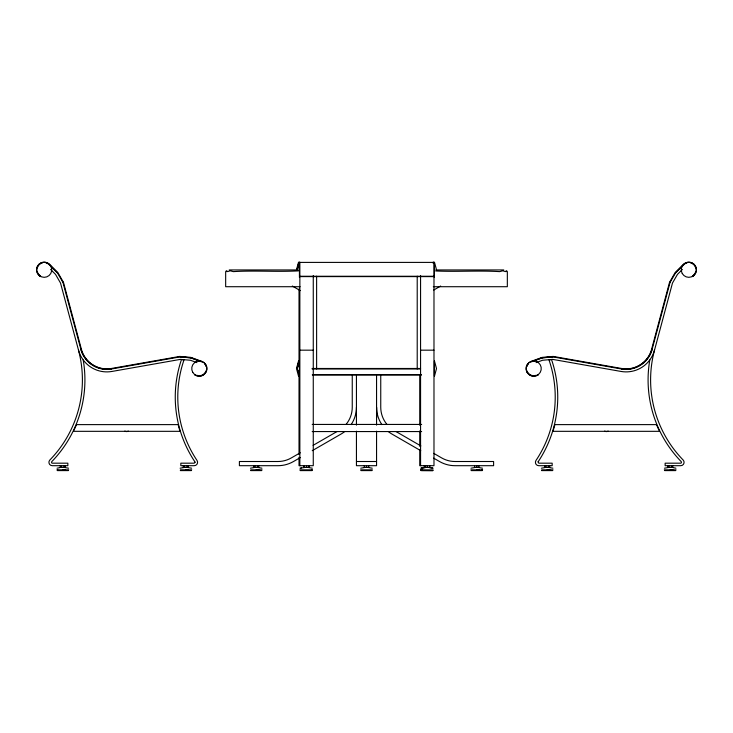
<?xml version="1.0" encoding="UTF-8"?>
<svg xmlns="http://www.w3.org/2000/svg" width="733" height="733" viewBox="0 0 733 733"><rect width="100%" height="100%" fill="white"/><g stroke="black" fill="none" stroke-linecap="round" stroke-linejoin="round"><path stroke-width="1.1" d="M376.56 417.874L376.56 407.264A31.015 31.015 0 0 0 381.875 424.627M296.499 269.771L298.459 262.46M296.92 269.771L298.597 263.504M297.341 269.771L299.302 262.46M298.459 361.259L296.499 368.58L298.459 375.892M296.92 368.58L298.597 362.304M299.302 361.259L297.341 368.58L299.302 375.892M434.541 375.892L436.501 368.58L434.541 361.259M532.103 361.387L541.44 357.988A4.618 4.618 0 0 1 542.612 357.731L552.123 356.898A4.609 4.609 0 0 1 553.323 356.953L621.492 368.974C634.888 371.063 648.302 362.523 652.068 349.494L669.989 282.617A4.618 4.618 0 0 1 670.438 281.536M649.786 359.995A117.362 117.362 0 0 0 681.342 461.763L681.415 462.844L680.746 463.183L665.152 463.183L665.152 465.693L680.746 465.693A3.353 3.353 0 0 0 683.147 460.003A114.852 114.852 0 0 1 654.514 350.172L672.408 283.305A2.107 2.107 0 0 1 672.619 282.791L677.384 274.527A2.144 2.144 0 0 1 677.539 274.298L682.386 269.442M194.932 374.572L194.758 375.049L196.673 375.745A7.623 7.623 0 0 0 206.449 371.182A7.623 7.623 0 0 0 201.887 361.406L191.02 357.457A1.512 1.512 0 0 0 190.635 357.365L179.997 356.44A1.512 1.512 0 0 0 179.612 356.449L111.416 368.479A26.324 26.324 0 0 1 81.418 349.357L63.505 282.48A1.503 1.503 0 0 0 63.35 282.123L58.017 272.868A1.512 1.512 0 0 0 57.77 272.566L49.587 264.384A7.623 7.623 0 0 0 38.803 264.384A7.623 7.623 0 0 0 38.803 275.168L40.242 276.607L40.599 276.259L39.161 274.811A7.128 7.128 0 0 1 37.31 271.622M200.402 361.406L200.576 360.92M670.09 282.37L675.423 273.125M57.064 468.204L59.987 467.581M180.098 468.204L184.157 467.48M250.429 468.204L254.498 467.48M299.962 468.204L304.864 467.48M300.805 468.204L301.455 467.791M360.746 468.204L364.805 467.48M420.687 468.204L424.746 467.48M421.521 468.121L422.171 467.7M421.521 468.295L425.58 467.572M470.98 468.204L475.048 467.48M682.991 265.282L675.835 272.438A3.335 3.335 0 0 0 675.542 272.768A4.563 4.563 0 0 0 675.212 273.272M675.588 272.914L683.77 264.741A7.128 7.128 0 0 1 686.958 262.89M541.385 468.204L545.444 467.48M664.428 468.204L668.487 467.48M226.497 271.622L227.093 271.201M433.734 290.039L440.661 286.035M300.255 452.774L291.349 457.914A26.828 26.828 0 0 1 277.935 461.506L239.398 461.506L239.398 465.693L277.935 465.693A31.015 31.015 0 0 0 293.447 461.543L300.374 457.548M313.11 445.343L336.859 431.636M312.24 450.694L340.927 434.128A31.015 31.015 0 0 0 344.51 431.71M531.278 361.882L542.154 357.924M536.07 362.615L542.292 360.352A2.107 2.107 0 0 1 542.832 360.233L552.343 359.399A2.098 2.098 0 0 1 552.884 359.427L621.062 371.448A29.338 29.338 0 0 0 654.496 350.145M62.562 281.536A4.618 4.618 0 0 1 63.02 282.654L80.932 349.494C84.698 362.523 98.112 371.063 111.508 368.974L179.695 356.944A4.609 4.609 0 0 1 180.877 356.898L190.388 357.731A4.618 4.618 0 0 1 191.56 357.988L200.897 361.387M542.411 357.869L553.048 356.934M298.45 270.88C276.689 272.053 254.791 270.312 233.296 271.622L230.189 270.789L227.578 271.622L226.369 270.789L225.663 271.622L225.663 286.713L300.09 286.713M299.018 262.405L433.982 262.405M229.237 269.946L298.249 269.946M435.878 269.946L503.763 269.946M299.852 276.259L433.982 276.259M299.852 276.607L433.982 276.607M433.304 286.713L507.337 286.713L507.337 271.622L506.631 270.789L505.422 271.622L502.811 270.789L499.704 271.622C478.576 270.358 457.062 271.943 435.668 270.972M299.852 350.172L313.266 350.172M420.568 350.172L433.982 350.172M312.148 368.479L420.568 368.479M312.148 368.974L420.568 368.974M312.359 374.572L421.484 374.572M312.359 375.049L421.484 375.049M312.194 424.434L421.649 424.434M312.194 431.563L421.649 431.563M356.44 461.506L376.56 461.506M62.818 469.844L68.691 469.835M185.852 469.844L191.725 469.835M256.193 469.844L262.057 469.835M421.411 469.752L422.199 469.752L420.568 469.835L433.148 469.935M476.743 469.835L482.607 469.844L481.819 469.835M65.539 469.835L56.954 469.835L57.733 469.844M188.583 469.835L180.41 469.835M258.914 469.835L250.741 469.835M372.364 469.844L360.636 469.835M479.464 469.835L470.87 469.835M549.869 469.835L541.696 469.835M553.012 469.835L547.148 469.844M672.903 469.835L664.309 469.835M676.046 469.835L670.182 469.844M421.722 470.513L432.837 470.513M57.266 470.595L68.371 470.595M180.3 470.595L191.414 470.595M250.631 470.595L261.745 470.595M300.163 470.595L312.111 470.595M360.948 470.595L372.052 470.595M420.889 470.595L432.837 470.687M471.182 470.595L482.296 470.595M541.586 470.595L552.7 470.595M664.629 470.595L675.734 470.595M421.411 469.926L422.199 469.935M299.852 469.835L312.432 469.844L311.644 469.835M179.952 356.934L190.589 357.869M673.013 467.581L675.936 468.204M548.843 467.48L552.902 468.204M478.438 467.48L482.497 468.204M428.97 467.388L433.038 468.295M428.97 467.572L432.727 467.984M368.195 467.48L372.254 468.204M308.254 467.48L312.313 468.204M257.888 467.48L261.947 468.204M187.556 467.48L191.615 468.204M64.513 467.48L68.572 468.204M190.846 357.924L201.722 361.882M196.93 362.615L190.708 360.352A2.107 2.107 0 0 0 190.168 360.233L180.657 359.399A2.098 2.098 0 0 0 180.116 359.427L111.938 371.448A29.338 29.338 0 0 1 78.504 350.145L60.592 283.305A2.107 2.107 0 0 0 60.381 282.791L55.616 274.527A2.144 2.144 0 0 0 55.461 274.298L50.614 269.442M292.339 286.035L300.255 290.607M396.141 431.636L420.87 445.921M433.734 453.342L441.651 457.914A26.828 26.828 0 0 0 455.065 461.506L493.602 461.506L493.602 465.693L455.065 465.693A31.015 31.015 0 0 1 439.553 461.543L433.615 458.116M420.76 450.694L392.073 434.128A31.015 31.015 0 0 1 388.49 431.71M505.907 271.201L506.503 271.622M50.009 265.282L57.165 272.438A3.335 3.335 0 0 1 57.458 272.768A4.563 4.563 0 0 1 57.788 273.272M57.412 272.914L49.23 264.741A7.128 7.128 0 0 0 46.042 262.89M57.577 273.125L62.91 282.37M538.068 374.572L538.242 375.049L536.327 375.745A7.623 7.623 0 0 1 526.551 371.182A7.623 7.623 0 0 1 531.113 361.406L541.98 357.457A1.512 1.512 0 0 1 542.365 357.365L553.003 356.44A1.512 1.512 0 0 1 553.397 356.458L621.584 368.479A26.324 26.324 0 0 0 651.582 349.357L669.495 282.48A1.503 1.503 0 0 1 669.65 282.123L674.983 272.868A1.512 1.512 0 0 1 675.23 272.557L683.413 264.384A7.623 7.623 0 0 1 694.197 264.384A7.623 7.623 0 0 1 694.197 275.168L692.758 276.607L692.401 276.259L693.839 274.811A7.128 7.128 0 0 0 695.69 271.622M532.424 360.92L532.598 361.406M434.541 262.46L436.501 269.771M672.72 465.693L672.72 467.37L667.644 467.37L667.644 465.693M671.455 465.693L671.455 467.37M668.908 465.693L668.908 467.37M549.686 465.693L549.686 467.37L544.601 467.37L544.601 465.693M548.412 465.693L548.412 467.37M545.874 465.693L545.874 467.37M478.942 465.693L478.942 467.37L474.535 467.37L474.535 465.693M476.743 465.693L476.743 467.37M434.403 262.231L434.403 277.321M434.403 361.03L434.403 376.121M433.982 262.231L433.982 465.693L419.734 465.693L419.734 449.622M433.57 262.231L433.57 263.239M433.148 262.231L433.148 263.239M429.822 465.611L429.822 467.288M429.483 465.785L429.483 467.462L425.076 467.462L425.076 465.785M427.275 465.785L427.275 467.462M424.737 465.611L424.737 467.288M424.242 465.693L424.242 467.37M420.568 275.562L420.568 465.693M419.734 375.122L419.734 425.305M419.734 430.931L419.734 446.37M417.214 276.204L417.214 368.974M380.748 375.644L380.748 407.264A26.828 26.828 0 0 0 387.024 424.508M376.56 375.644L376.56 425.131M376.56 431.16L376.56 465.693L356.44 465.693L356.44 431.16M368.699 465.693L368.699 467.37L364.301 467.37L364.301 465.693M366.5 465.693L366.5 467.37M356.44 375.644L356.44 425.131M352.252 375.644L352.252 407.264A26.828 26.828 0 0 1 345.976 424.508M316.619 276.204L316.619 368.974M313.266 275.562L313.266 465.693L299.018 465.693L299.018 457.227M309.097 465.693L309.097 467.37M308.758 465.693L308.758 467.37L304.36 467.37L304.36 465.693M306.559 465.693L306.559 467.37M304.021 465.693L304.021 467.37M303.517 465.693L303.517 467.37M299.852 262.231L299.852 465.693M299.43 262.231L299.43 277.321M299.43 361.03L299.43 376.121M299.018 262.231L299.018 265.08M299.018 288.967L299.018 363.88M299.018 373.271L299.018 454.542M298.597 262.231L298.597 267.893M298.597 361.03L298.597 366.692M298.597 370.467L298.597 376.121M258.731 465.693L258.731 467.37L253.645 467.37L253.645 465.693M257.457 465.693L257.457 467.37M254.919 465.693L254.919 467.37M188.399 465.693L188.399 467.37L183.314 467.37L183.314 465.693M187.126 465.693L187.126 467.37M184.588 465.693L184.588 467.37M65.356 465.693L65.356 467.37L60.28 467.37L60.28 465.693M64.092 465.693L64.092 467.37M61.545 465.693L61.545 467.37M111.508 368.974A26.828 26.828 0 0 1 80.932 349.494M652.068 349.494A26.828 26.828 0 0 1 621.492 368.974M205.982 371.017A7.128 7.128 0 0 1 200.521 375.598M198.661 375.672A7.128 7.128 0 0 1 196.847 375.269M204.745 363.999A7.128 7.128 0 0 1 206.083 366.454M37.31 267.93A7.128 7.128 0 0 1 42.349 262.89M536.153 375.269A7.128 7.128 0 0 1 534.339 375.672M532.479 375.598A7.128 7.128 0 0 1 527.018 371.017M526.917 366.454A7.128 7.128 0 0 1 528.255 363.999M690.651 262.89A7.128 7.128 0 0 1 695.69 267.93M356.44 407.264A31.015 31.015 0 0 1 351.125 424.627M608.198 431.086A3.564 3.564 0 0 1 604.633 431.086M128.367 431.086A3.564 3.564 0 0 1 124.802 431.086M78.486 350.172A114.852 114.852 0 0 1 49.853 460.003A3.353 3.353 0 0 0 52.254 465.693L67.848 465.693L67.848 463.183L52.254 463.183L51.585 462.844L51.658 461.763A117.362 117.362 0 0 0 83.214 359.995M195.07 462.211L194.236 463.183L180.831 463.183L180.831 465.693L194.236 465.693A3.353 3.353 0 0 0 197.03 460.48A114.009 114.009 0 0 1 184.02 359.885L181.445 359.628A116.529 116.529 0 0 0 194.932 461.882L195.07 462.211M554.872 424.618L553.03 431.325L659.489 431.325L656.475 424.618L554.872 424.618M538.068 461.882L538.764 463.183L552.169 463.183L552.169 465.693L538.764 465.693A3.353 3.353 0 0 1 535.97 460.48A114.009 114.009 0 0 0 548.98 359.885L551.555 359.628A116.529 116.529 0 0 1 538.068 461.882M76.525 424.618L73.511 431.325L179.97 431.325L178.128 424.618L76.525 424.618M192.752 372.346A7.541 7.541 0 0 0 205.817 372.346A7.541 7.541 0 0 0 199.284 361.03A7.541 7.541 0 0 0 192.752 372.346M37.658 273.546A7.541 7.541 0 0 0 50.733 273.546A7.541 7.541 0 0 0 44.191 262.231A7.541 7.541 0 0 0 37.658 273.546M527.183 372.346A7.541 7.541 0 0 0 540.248 372.346A7.541 7.541 0 0 0 533.716 361.03A7.541 7.541 0 0 0 527.183 372.346M682.267 273.546A7.541 7.541 0 0 0 695.342 273.546A7.541 7.541 0 0 0 688.809 262.231A7.541 7.541 0 0 0 682.267 273.546"/></g></svg>
